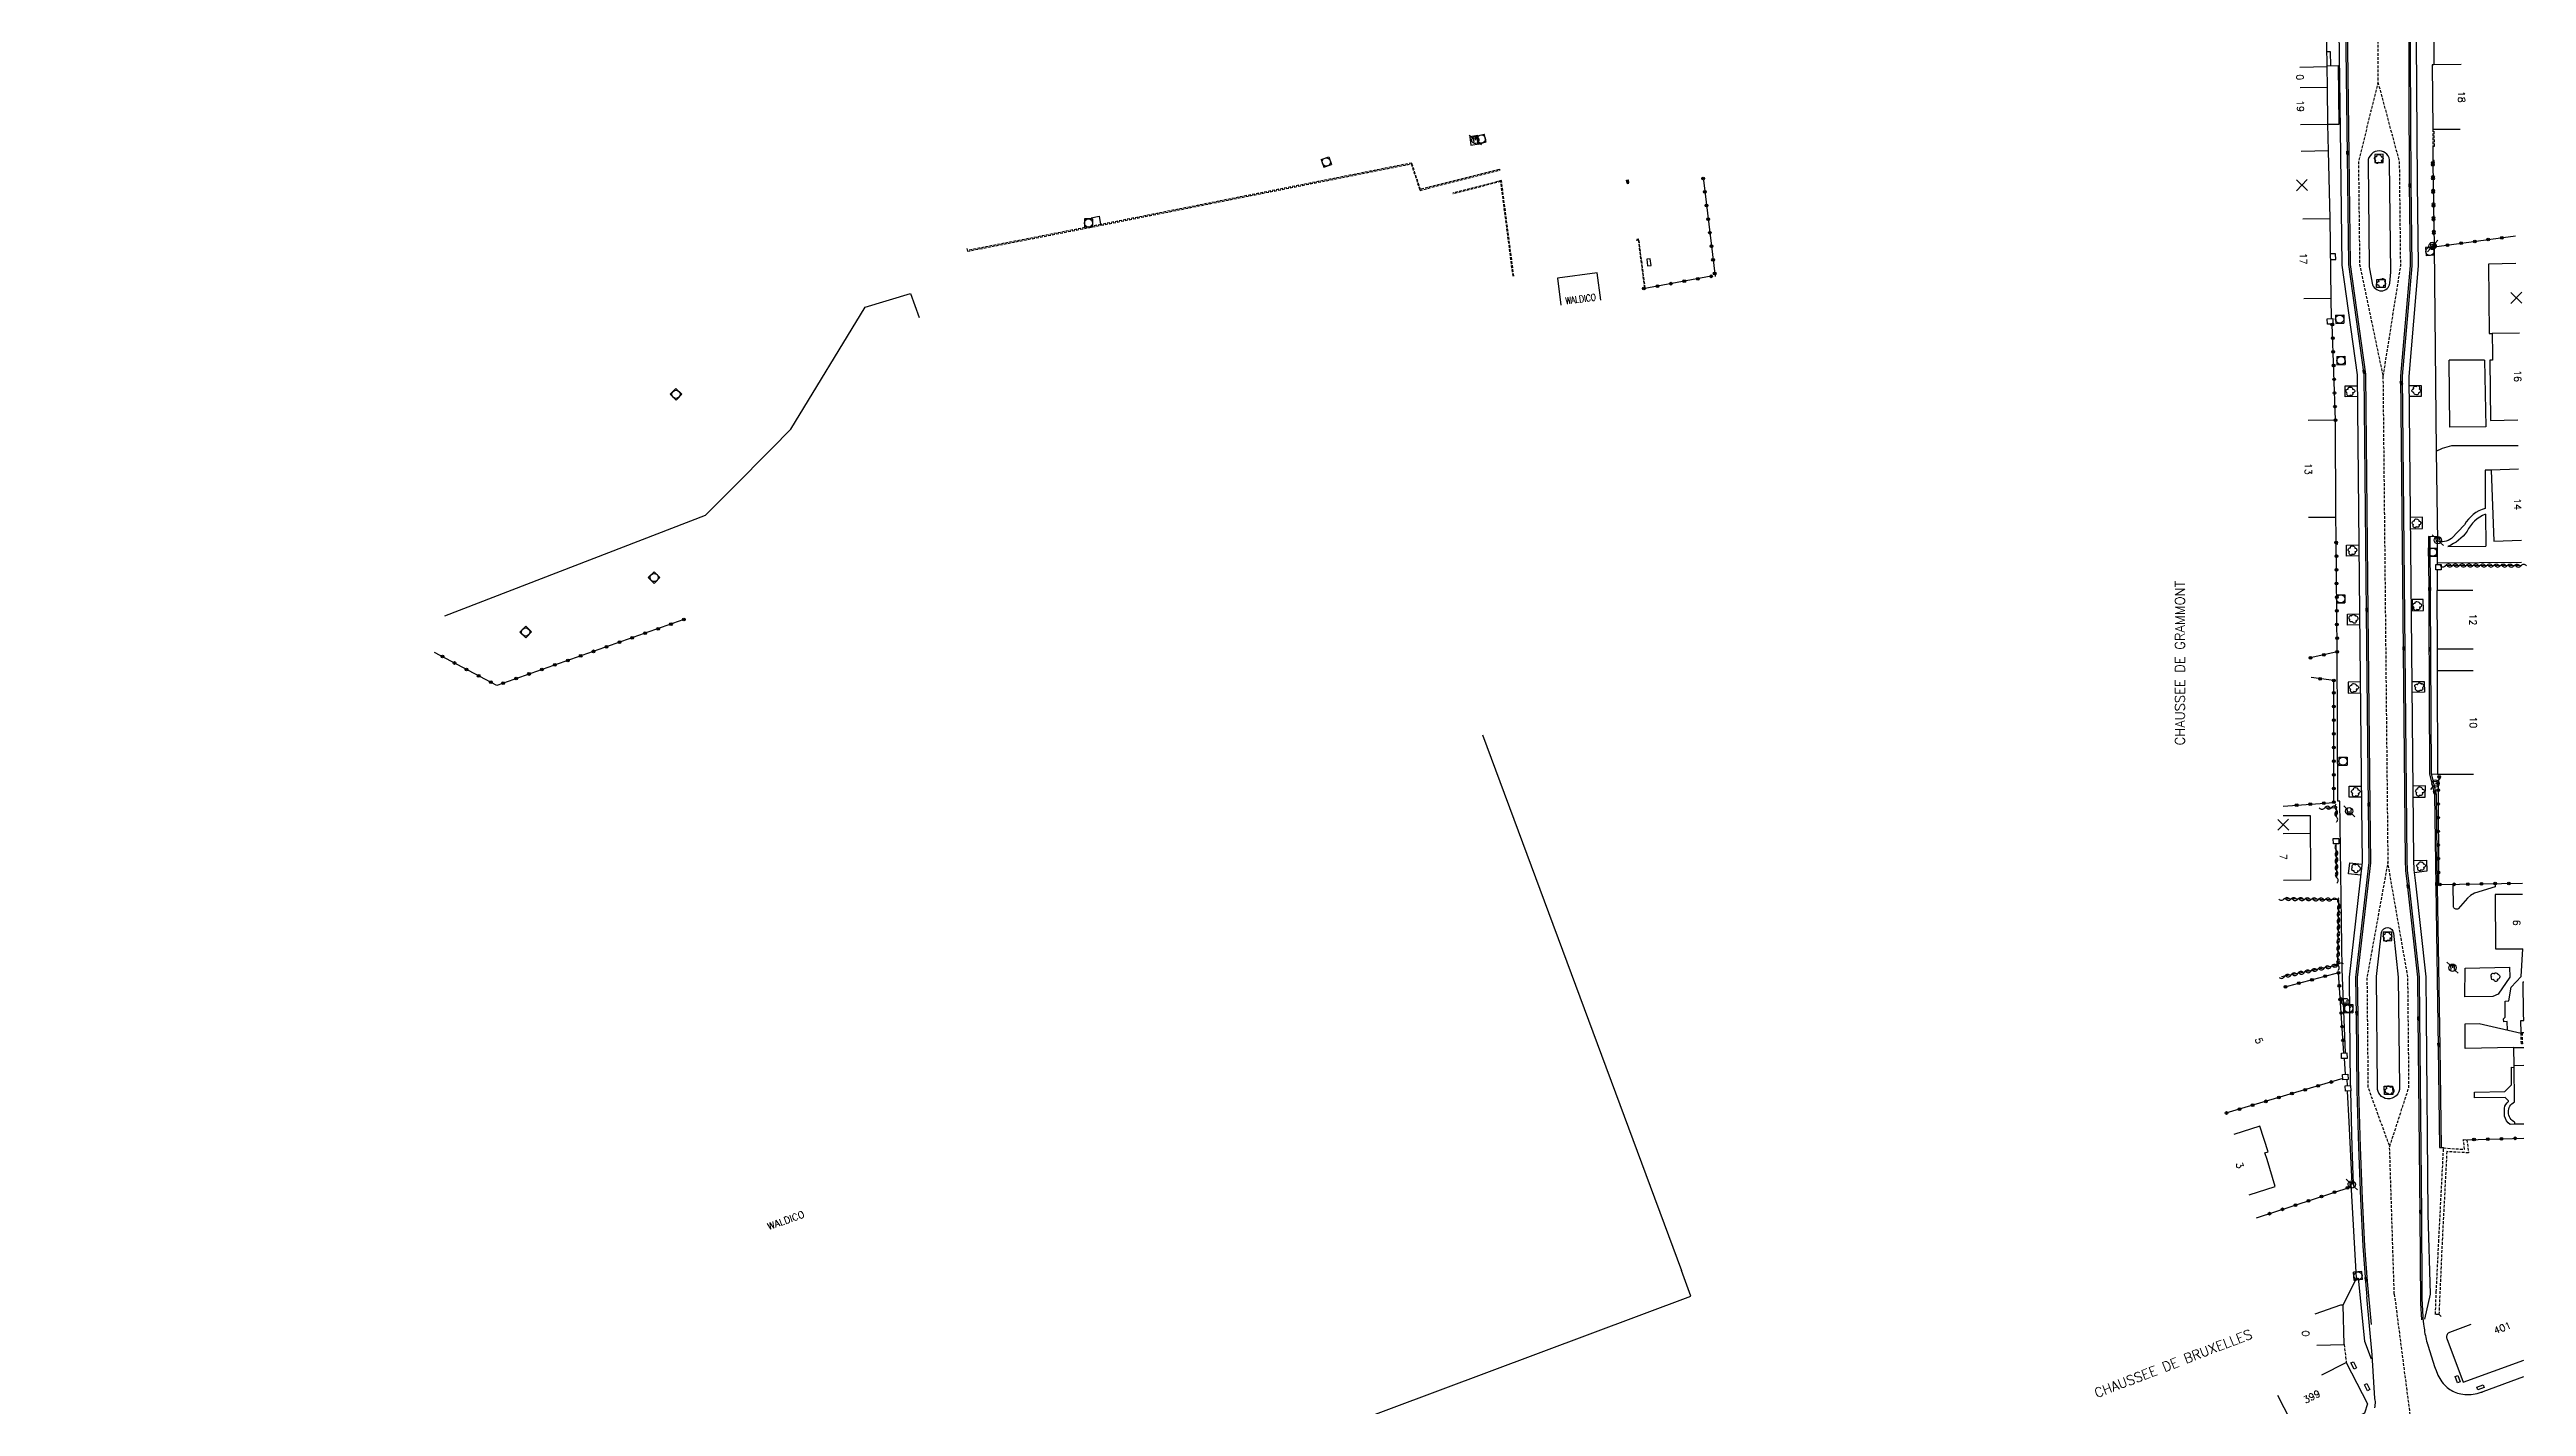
# Model space of a CAD drawing. Header units: millimetres. Extents: x 114000 to 115000, y 149000 to 150000.
# Drawn here: x 114547.6 to 115000.5, y 149279.9 to 149527.9 of the extents above; entities that cross this region are included whole.
import ezdxf
from ezdxf.enums import TextEntityAlignment as Align

# ---------------------------------------------------------------- set-up
doc = ezdxf.new("R2010")
doc.units = ezdxf.units.MM
doc.linetypes.add('DASHED', pattern=[0.75, 0.5, -0.25])
doc.layers.get('0').update_dxf_attribs({"linetype": 'CONTINUOUS'})
for name, color, linetype in [('W0001', 6, 'DASHED'), ('W0008', 7, 'CONTINUOUS'), ('W0100', 7, 'CONTINUOUS'), ('W0112', 1, 'DASHED'), ('W0300', 7, 'CONTINUOUS'), ('W0310', 3, 'CONTINUOUS'), ('W0322', 7, 'CONTINUOUS'), ('W0334', 7, 'CONTINUOUS'), ('W0400', 7, 'CONTINUOUS'), ('W0420', 7, 'CONTINUOUS'), ('W0471', 7, 'CONTINUOUS'), ('W0851', 7, 'CONTINUOUS'), ('W0984', 7, 'CONTINUOUS'), ('W0989', 7, 'CONTINUOUS'), ('W0991', 7, 'CONTINUOUS'), ('W1102', 7, 'CONTINUOUS')]:
    doc.layers.add(name, color=color, linetype=linetype)
doc.styles.get("Standard").update_dxf_attribs({"font": 'romans.shx', "width": 0.85})

# ---------------------------------------------------------------- blocks, each defined once
blk = doc.blocks.new('t322o')
at = {"color": 0, "linetype": 'Continuous'}
for radius in [0.25, 0.15]:
    blk.add_circle((0, 0), radius, dxfattribs=at)
blk = doc.blocks.new('t310o')
at = {"color": 0, "linetype": 'Continuous'}
for centre, start, end in [((-0.5, 0.38), 216.8699, 323.1304), ((0.5, -0.37), 36.8699, 143.1303)]:
    blk.add_arc(centre, 0.625, start, end, dxfattribs=at)
blk = doc.blocks.new('T300')
for p, q in [((-0.8, 0.51), (-0.86, 0.34)), ((-0.86, 0.34), (-0.86, 0.17)), ((-0.86, 0.17), (-0.74, 0.06)), ((-0.69, 0.63), (-0.8, 0.51)), ((-0.8, -0.06), (-0.74, 0.06)), ((-0.74, 0.06), (-0.69, 0.11)), ((-0.57, 0.69), (-0.69, 0.63)), ((-0.46, 0.69), (-0.57, 0.69)), ((-0.29, 0.63), (-0.46, 0.69)), ((-0.29, 0.63), (-0.17, 0.74)), ((-0.23, 0.57), (-0.29, 0.63)), ((-0.17, 0.74), (-0.06, 0.8)), ((-0.06, 0.8), (0.06, 0.8)), ((0.06, 0.8), (0.23, 0.74)), ((0.23, 0.74), (0.34, 0.63)), ((0.34, 0.63), (0.4, 0.51)), ((0.46, 0.46), (0.34, 0.46)), ((0.4, 0.51), (0.4, 0.46)), ((0.57, 0.4), (0.46, 0.46)), ((0.57, 0.4), (0.69, 0.29)), ((0.69, 0.29), (0.74, 0.17)), ((0.74, 0.06), (0.69, -0.17)), ((0.74, 0.17), (0.74, 0.06)), ((-0.8, -0.17), (-0.8, -0.06)), ((-0.8, -0.23), (-0.8, -0.17)), ((-0.74, -0.34), (-0.8, -0.23)), ((-0.69, -0.4), (-0.74, -0.34)), ((-0.51, -0.46), (-0.69, -0.4)), ((-0.4, -0.46), (-0.51, -0.46)), ((-0.4, -0.46), (-0.34, -0.46)), ((-0.34, -0.46), (-0.34, -0.4)), ((-0.34, -0.51), (-0.34, -0.46)), ((-0.29, -0.63), (-0.34, -0.51)), ((-0.17, -0.74), (-0.29, -0.63)), ((-0.06, -0.8), (-0.17, -0.74)), ((0.06, -0.8), (-0.06, -0.8)), ((0.17, -0.74), (0.06, -0.8)), ((0.23, -0.69), (0.17, -0.74)), ((0.29, -0.46), (0.23, -0.46)), ((0.29, -0.63), (0.23, -0.69)), ((0.46, -0.4), (0.29, -0.46)), ((0.34, -0.51), (0.29, -0.63)), ((0.34, -0.51), (0.34, -0.46)), ((0.57, -0.34), (0.46, -0.4)), ((0.63, -0.29), (0.57, -0.34)), ((0.69, -0.17), (0.63, -0.29))]:
    blk.add_line(p, q)
blk = doc.blocks.new('t112o')
at = {"color": 0, "linetype": 'Continuous'}
for p, q in [((-0.5, 0.5), (0.5, 0.5)), ((-0.5, -0.5), (-0.5, 0.5)), ((0.5, 0.5), (0.5, -0.5)), ((0.5, -0.5), (-0.5, -0.5))]:
    blk.add_line(p, q, dxfattribs=at)
blk = doc.blocks.new('T420')
for p, q in [((0.75, 0.75), (-0.75, 0.75)), ((-0.75, 0.75), (-0.75, -0.75)), ((0.75, 0.75), (0.75, -0.75)), ((0.75, -0.75), (-0.75, -0.75))]:
    blk.add_line(p, q)
blk.add_ellipse((0, 0), major_axis=(-0.53, 0.53), ratio=1, start_param=3.926991, end_param=10.210176)
blk = doc.blocks.new('T400')
for p, q in [((-0.15, 0.3), (0.15, 0.3)), ((-0.15, -0.25), (-0.15, 0.3)), ((-0.15, 0.15), (0.15, 0.15)), ((-0.15, 0), (0.15, 0)), ((0.15, 0.3), (0.15, -0.25)), ((-0.15, -0.15), (0.15, -0.15)), ((-0.15, -0.25), (-0.15, -0.3)), ((-0.15, -0.3), (0.15, -0.3)), ((0.15, -0.3), (0.15, -0.25))]:
    blk.add_line(p, q)
blk = doc.blocks.new('T471')
for p, q in [((-0.333334, 0.333334), (-0.333334, -0.333334)), ((-0.333334, 0.333334), (0.333334, 0.333334)), ((-0.333334, 0), (0, 0)), ((0.500001, 0.500001), (1.000002, 1.000002)), ((-0.500001, -0.500001), (-1.000002, -1.000002)), ((-0.333334, -0.333334), (0.333334, -0.333334))]:
    blk.add_line(p, q)
blk.add_ellipse((0, 0), major_axis=(0.471405, 0.471405), ratio=1, start_param=5.4977871438, end_param=11.780972451)
blk = doc.blocks.new('t991o')
at = {"color": 0, "linetype": 'Continuous'}
for p, q in [((-1, 1), (1, -1)), ((-1, -1), (1, 1))]:
    blk.add_line(p, q, dxfattribs=at)
blk = doc.blocks.new('T851')
for p, q in [((-0.25, -0.15), (0, 0.32)), ((0, 0.32), (0.25, -0.15)), ((-0.25, -0.15), (0.25, -0.15))]:
    blk.add_line(p, q)
for major_axis in [(-0.106, 0.106), (-0.0354, 0.0354), (-0.0236, 0.0236)]:
    blk.add_ellipse((0, 0), major_axis=major_axis, ratio=1, start_param=3.926991, end_param=10.210176)

msp = doc.modelspace()

# ---------------------------------------------------------------- linework, layer by layer
at = {"layer": 'W0001', "flags": 128}
for points in [[(114973.26, 149537.79), (114973.3, 149521.97), (114969.74, 149507.39), (114969.95, 149488.66), (114974.22, 149468.21), (114975.11, 149379.35), (114971.29, 149358.32), (114971.48, 149338.25), (114975.44, 149327.39)], [(114973.3, 149521.97), (114977.2, 149507.41), (114977.41, 149488.42), (114974.22, 149468.21)], [(114976.29, 149300.49), (114975.44, 149327.39), (114978.98, 149338.33), (114978.78, 149358.39), (114975.11, 149379.35)]]:
    msp.add_lwpolyline(points, dxfattribs=at)
at = {"layer": 'W0001'}
msp.add_lwpolyline([(114976.29, 149300.49), (114980.01, 149271.8), (115000, 149116.08)], dxfattribs=at)
at = {"layer": 'W0008'}
for points in [[(114967.6, 149537.72), (114967.97, 149508.62), (114968.2, 149488.64), (114971, 149468.58), (114971.46, 149425.07), (114971.81, 149389.59), (114971.93, 149379.32), (114969.53, 149358.31), (114969.6, 149351.39), (114969.76, 149337.71), (114970.04, 149327.34), (114970.39, 149317.88), (114970.82, 149309.24), (114971.32, 149302.79), (114972.05, 149294.93)], [(114978.91, 149538.57), (114979, 149503.53), (114979.17, 149488.44), (114977.43, 149468.24), (114977.92, 149418.06), (114978.29, 149379.72), (114978.37, 149377.92), (114978.65, 149375.42), (114980.54, 149358.39), (114980.6, 149351.26), (114980.95, 149315.04), (114981.11, 149298.84), (114981.29, 149295.79)], [(114972.74, 149279.67), (114972.79, 149279.97), (114972.82, 149280.25), (114972.83, 149280.55), (114972.83, 149280.83), (114972.79, 149281.11), (114972.75, 149281.39), (114972.75, 149281.39), (114972.75, 149281.41), (114972.75, 149281.41), (114972.75, 149281.41), (114972.75, 149281.41), (114972.75, 149281.41), (114972.75, 149281.41), (114972.75, 149281.41), (114972.75, 149281.41), (114972.75, 149281.41), (114972.75, 149281.41), (114972.25, 149289.35), (114971.25, 149299.99)], [(114981.32, 149300.99), (114981.32, 149300.94), (114981.33, 149300.89), (114981.33, 149300.83), (114981.33, 149300.78), (114981.33, 149300.74), (114981.33, 149300.69), (114981.33, 149300.64), (114981.33, 149300.6), (114981.33, 149300.53), (114981.33, 149300.49), (114981.33, 149300.49), (114981.33, 149299.94), (114981.35, 149299.38), (114981.37, 149298.83), (114981.39, 149298.27), (114981.42, 149297.72), (114981.46, 149297.16), (114981.5, 149296.61), (114981.54, 149296.05), (114981.6, 149295.5), (114981.66, 149294.96), (114981.66, 149294.96), (114981.7, 149294.61), (114981.75, 149294.27), (114981.79, 149293.92), (114981.84, 149293.58), (114981.9, 149293.24), (114981.97, 149292.89), (114982.04, 149292.56), (114982.12, 149292.22), (114982.2, 149291.89), (114982.29, 149291.55), (114982.31, 149291.52), (114982.32, 149291.47), (114982.33, 149291.44), (114982.35, 149291.39), (114982.36, 149291.35), (114982.37, 149291.31), (114982.39, 149291.27), (114982.4, 149291.24), (114982.41, 149291.19), (114982.43, 149291.14), (114983.73, 149287.08), (114983.75, 149287.03), (114983.76, 149286.99), (114983.77, 149286.96), (114983.79, 149286.91), (114983.79, 149286.88), (114983.81, 149286.83), (114983.82, 149286.8), (114983.83, 149286.75), (114983.85, 149286.71), (114983.87, 149286.67), (114983.98, 149286.33), (114984.12, 149286), (114984.26, 149285.67), (114984.43, 149285.35), (114984.6, 149285.03), (114984.79, 149284.72), (114985, 149284.44), (114985.22, 149284.16), (114985.46, 149283.88), (114985.71, 149283.63), (114985.94, 149283.42), (114986.19, 149283.24), (114986.44, 149283.06), (114986.71, 149282.91), (114986.98, 149282.75), (114987.26, 149282.63), (114987.55, 149282.5), (114987.84, 149282.39), (114988.15, 149282.31), (114988.45, 149282.24), (114988.82, 149282.17), (114989.19, 149282.13), (114989.58, 149282.11), (114989.96, 149282.11), (114990.33, 149282.14), (114990.71, 149282.19), (114991.08, 149282.25), (114991.45, 149282.33), (114991.82, 149282.42), (114992.18, 149282.55), (114992.18, 149282.55), (114992.21, 149282.55), (114992.25, 149282.56), (114992.29, 149282.58), (114992.32, 149282.6), (114992.36, 149282.61), (114992.39, 149282.63), (114992.43, 149282.64), (114992.46, 149282.64), (114992.5, 149282.66), (114992.53, 149282.67), (115000, 149285.44)]]:
    msp.add_lwpolyline(points, dxfattribs=at)
for points in [[(114975.44, 149507.39, 0.425031), (114973.56, 149509.4, 0.419319), (114971.5, 149507.41), (114971.71, 149488.21), (114972.22, 149485.23, 0.3413), (114973.93, 149483.81, 0.36895), (114975.47, 149485.22), (114975.67, 149487.24), (114975.44, 149507.39)], [(114977.23, 149338.31, -0.467053), (114975.03, 149336.15, -0.384518), (114973.21, 149338.29), (114973.04, 149358.53), (114973.97, 149366.61, -0.854871), (114976.14, 149366.44), (114977.01, 149358.39), (114977.23, 149338.31)]]:
    msp.add_lwpolyline(points, format="xyb", dxfattribs=at)
at = {"layer": 'W0100'}
for points in [[(114988.4, 149539.07), (114983.4, 149539.01), (114983.5, 149530.63), (114983.54, 149525.13), (114983.22, 149525.13), (114983.31, 149513.36), (114988.31, 149513.4)], [(114959.17, 149514.24), (114964.17, 149514.29), (114964.09, 149521.04), (114964.01, 149524.83), (114963.88, 149532.64)], [(114959.77, 149482.42), (114964.77, 149482.49), (114964.55, 149497.06), (114964.27, 149509.4), (114959.27, 149509.32)], [(114998.51, 149488.8), (114993.51, 149488.72), (114993.66, 149476.04), (114994.16, 149476.03), (114994.22, 149472.27), (114994.24, 149471.15), (114993.73, 149471.15), (114993.86, 149460.14), (114998.86, 149460.23)], [(114960.62, 149442.45), (114965.62, 149442.48), (114965.53, 149460.17), (114960.53, 149460.14)], [(114999.02, 149451.26), (114994.02, 149451.07), (114994.52, 149438.09), (114999.52, 149438.29)], [(114990.64, 149429.09), (114984.04, 149429.04), (114984.11, 149418.38), (114990.71, 149418.42)], [(114990.71, 149414.41), (114984.11, 149414.39), (114984.19, 149395.5), (114990.78, 149395.52)], [(114809.6, 149402.7), (114845.96, 149304.81)], [(114956.04, 149376.15), (114961.04, 149376.18), (114960.97, 149387.89), (114955.97, 149387.86)], [(114999.76, 149373.5), (114994.76, 149373.48), (114994.8, 149363.58), (114999.8, 149363.6)], [(115000, 149348.22), (114999.5, 149348.21), (114999.43, 149350.46), (114999.95, 149350.47), (114999.93, 149351.78), (114999.85, 149357.54), (115000, 149357.54)], [(114949.77, 149318.62), (114954.54, 149320.15), (114953.03, 149325.06), (114952.64, 149326.27), (114953.21, 149326.45), (114951.71, 149331.14), (114946.95, 149329.62)], [(114998.35, 149331.88), (114998.35, 149331.88)], [(114547.64, 149181.45), (114549.4, 149176.76), (114569.15, 149184.15), (114576.22, 149165.26), (114693, 149208.98), (114682.09, 149238.14), (114847.71, 149300.12), (114845.96, 149304.81)], [(114962.12, 149291.16), (114967.12, 149291.28), (114966.93, 149298.47), (114966.48, 149298.46), (114961.76, 149296.8)], [(114990.28, 149294.91), (114986.39, 149293.46), (114986.26, 149293.39), (114986.13, 149293.31), (114986.03, 149293.21), (114985.94, 149293.08), (114985.88, 149292.94), (114985.85, 149292.8), (114985.83, 149292.66), (114985.85, 149292.5), (114985.89, 149292.36), (114988.86, 149284.38), (115000, 149288.42)], [(114963.05, 149285.71), (114967.5, 149287.99), (114971.38, 149280.44), (114970.83, 149278.72), (114959.57, 149273.05), (114953.54, 149269.94), (114944.07, 149266.39), (114940.3, 149264.97)]]:
    msp.add_lwpolyline(points, dxfattribs=at)
at = {"layer": 'W0100', "flags": 128}
msp.add_lwpolyline([(114960.97, 149387.89), (114955.97, 149387.86)], dxfattribs=at)
at = {"layer": 'W0100'}
msp.add_lwpolyline([(115000, 149331.54), (114998.34, 149331.52), (114998.33, 149331.89, -0.619905), (114998.26, 149335.61), (114998.18, 149342.22), (114998.16, 149345.53), (115000, 149345.55)], format="xyb", dxfattribs=at)
at = {"layer": 'W0112'}
for points in [[(114983.31, 149513.36), (114983.35, 149510.24), (114983.63, 149510.24), (114983.59, 149513.36)], [(114715.33, 149491.57), (114715.47, 149491.07), (114739.86, 149495.81), (114796.56, 149507.03), (114798.18, 149502.19), (114812.81, 149505.93), (114812.81, 149505.93), (114812.66, 149506.03), (114812.66, 149506.03)], [(114812.66, 149506.03), (114812.66, 149506.03), (114798.27, 149502.36), (114796.66, 149507.19), (114739.84, 149495.95), (114715.54, 149491.23), (114715.54, 149491.23)], [(114815.33, 149486.53), (114813.07, 149503.97), (114804.16, 149501.67)], [(114815.19, 149486.5), (114812.95, 149503.8), (114804.19, 149501.54)], [(114837.7, 149493.09), (114837.7, 149493.09), (114838.07, 149493.13), (114839.21, 149484.32), (114839.35, 149484.34), (114838.19, 149493.29), (114837.82, 149493.24), (114837.82, 149493.24)], [(114999.68, 149348.21), (114999.7, 149346.23), (114999.52, 149346.23), (114999.5, 149348.21)], [(114983.97, 149300.88), (114984.42, 149310.02), (114985.3, 149327.18), (114989.15, 149326.94), (114988.94, 149328.71), (114989.57, 149328.69), (114989.86, 149326.28), (114985.89, 149326.52), (114985.04, 149309.99), (114984.45, 149296.77)], [(114984.86, 149296.38), (114984.45, 149296.77), (114983.81, 149296.77), (114983.97, 149300.88)], [(114967.12, 149291.28), (114967.5, 149287.99)]]:
    msp.add_lwpolyline(points, dxfattribs=at)
msp.add_lwpolyline([(114983.33, 149507.64), (114983.33, 149507.2), (114983.6, 149507.19), (114983.61, 149507.63)], close=True, dxfattribs=at)
at = {"layer": 'W0310'}
for p, q in [((114966.15, 149372.56), (114956.06, 149372.7)), ((114966, 149360.61), (114966.15, 149372.56))]:
    msp.add_line(p, q, dxfattribs=at)
for points in [[(114999.58, 149433.6), (114985.56, 149433.64)], [(114963.58, 149389.35), (114965.65, 149389.42), (114965.68, 149387.7)], [(114965.77, 149376.6), (114965.69, 149382.82)], [(114966, 149360.61), (114955.69, 149358.44)]]:
    msp.add_lwpolyline(points, dxfattribs=at)
at = {"layer": 'W0322'}
for p, q in [((114965.25, 149390.34), (114965.24, 149412.64)), ((114984.5, 149395.03), (114984.29, 149393.87)), ((114984.29, 149393.87), (114984.35, 149375.31)), ((114955.96, 149389.63), (114965.25, 149390.34)), ((114984.35, 149375.31), (114999.72, 149375.58))]:
    msp.add_line(p, q, dxfattribs=at)
for points in [[(114983.33, 149507.2), (114983.56, 149491.85), (114998.43, 149493.86)], [(114849.98, 149504.05), (114852.12, 149486.46)], [(114851.41, 149486.48), (114838.99, 149484.22)], [(114965.53, 149460.17), (114964.96, 149477.75)], [(114965.85, 149417.84), (114965.68, 149439.03)], [(114663.61, 149423.74), (114629.39, 149411.73)], [(114629.39, 149411.73), (114618.04, 149417.75)], [(114965.85, 149417.84), (114960.65, 149416.68)], [(114965.24, 149412.64), (114961.07, 149413.14)], [(114966.09, 149359.2), (114956.04, 149356.54)], [(114967.08, 149344.53), (114966.09, 149359.2)], [(114966.86, 149339.86), (114945.68, 149333.59)], [(114989.57, 149328.69), (115000, 149328.99)], [(114951.12, 149314.4), (114968.43, 149320.11)]]:
    msp.add_lwpolyline(points, dxfattribs=at)
at = {"layer": 'W0334'}
for points in [[(114967.3, 149537.72), (114967.67, 149508.62), (114967.9, 149488.62), (114970.7, 149468.56), (114971.16, 149425.07), (114971.51, 149389.59), (114971.63, 149379.34), (114969.23, 149358.32), (114969.3, 149351.39), (114969.46, 149337.7), (114969.74, 149327.33), (114970.09, 149317.87), (114970.52, 149309.22), (114971.02, 149302.76), (114971.25, 149299.99)], [(114979.11, 149538.64), (114979.3, 149503.53), (114979.47, 149488.42), (114977.73, 149468.23), (114978.22, 149418.06), (114978.59, 149379.73), (114978.67, 149377.94), (114978.95, 149375.45), (114980.84, 149358.41), (114980.9, 149351.26), (114981.25, 149315.05), (114981.33, 149300.83)], [(114980.26, 149538.16), (114980.5, 149503.55), (114980.67, 149488.38), (114978.94, 149468.18), (114979.42, 149418.07), (114979.79, 149379.76), (114979.87, 149378.04), (114980.14, 149375.59), (114982.04, 149358.48), (114982.1, 149351.27), (114982.45, 149315.06), (114982.83, 149300.49), (114981.79, 149295.88)], [(114966.12, 149535.95), (114966.47, 149508.6), (114966.7, 149488.53), (114969.5, 149468.47), (114969.96, 149425.06), (114970.31, 149389.58), (114970.42, 149379.4), (114968.03, 149358.38), (114968.1, 149351.37), (114968.25, 149338.6)], [(114963.96, 149527.58), (114964.56, 149527.59), (114964.62, 149524.89)], [(114964.27, 149509.4), (114964.17, 149514.29), (114966.2, 149514.31), (114966.11, 149524.92), (114964.01, 149524.87)], [(114738.07, 149497.18), (114739.51, 149497.45), (114739.8, 149495.96)], [(114983.56, 149491.85), (114983.93, 149454.54), (114984.19, 149438.09)], [(114831.23, 149482.14), (114830.58, 149487.1), (114823.3, 149486.15), (114823.95, 149481.19)], [(114964.66, 149489.54), (114965.62, 149489.55), (114965.57, 149490.62), (114964.64, 149490.61)], [(114619.88, 149424.42), (114667.58, 149442.86), (114672.41, 149447.68), (114679.64, 149454.95), (114683.17, 149458.57), (114696.73, 149480.86), (114705.05, 149483.35), (114706.64, 149478.98)], [(114964.82, 149478.75), (114964.77, 149482.49)], [(114992.79, 149471.14), (114986.31, 149471.15)], [(114992.79, 149471.14), (114993.02, 149458.97), (114986.47, 149458.93), (114986.31, 149471.15)], [(114969.54, 149464.5), (114967.34, 149464.48), (114967.29, 149466.47), (114969.52, 149466.49)], [(114978.96, 149466.5), (114981.19, 149466.54), (114981.21, 149464.52), (114978.99, 149464.49)], [(114983.93, 149454.54), (114985.11, 149455.07), (114986.82, 149455.56), (114998.94, 149455.59)], [(114965.68, 149439.03), (114965.62, 149442.48)], [(114979.21, 149440.36), (114981.43, 149440.4), (114981.44, 149442.44), (114979.19, 149442.4)], [(114992.95, 149443), (114993.01, 149437.17)], [(114969.85, 149435.37), (114967.58, 149435.35), (114967.58, 149437.37), (114969.83, 149437.4)], [(114984.17, 149438.9), (114982.52, 149438.92), (114982.72, 149395.58)], [(114982.82, 149438.91), (114982.82, 149438.61), (114983.02, 149395.62), (114983.93, 149391.79), (114984.16, 149375.02), (114984.6, 149345.53), (114984.86, 149327.27)], [(114984.1, 149438.1), (114984.12, 149434.06), (114984.12, 149433.84)], [(114999.57, 149434.19), (114984.12, 149434.06)], [(114984.12, 149432.84), (114984.14, 149429.04)], [(114969.99, 149422.77), (114967.73, 149422.75), (114967.72, 149424.76), (114969.97, 149424.78)], [(114967.4, 149344.54), (114966.77, 149359.89), (114966.35, 149390.58), (114965.98, 149390.58), (114965.85, 149417.84)], [(114984.11, 149418.38), (114984.11, 149414.39)], [(114970.09, 149412.35), (114967.84, 149412.33), (114967.86, 149410.33), (114970.11, 149410.35)], [(114979.48, 149412.44), (114981.78, 149412.46), (114981.8, 149410.46), (114979.5, 149410.44)], [(114970.29, 149391.3), (114968.06, 149391.28), (114968.04, 149393.3), (114970.27, 149393.32)], [(114979.68, 149391.29), (114981.96, 149391.31), (114981.97, 149393.35), (114979.66, 149393.33)], [(114982.72, 149395.58), (114983.63, 149391.76), (114983.86, 149375.01), (114984.3, 149345.53), (114984.57, 149327.27), (114985.27, 149327.27), (114985.3, 149327.18)], [(114984.19, 149395.5), (114983.06, 149395.43)], [(114970.15, 149377.03), (114967.94, 149377.28), (114968.17, 149379.28), (114970.38, 149379.03)], [(114979.79, 149379.71), (114982.15, 149379.81), (114982.25, 149377.75), (114979.93, 149377.49)], [(114996.96, 149348.74), (114996.94, 149350.28), (114996.32, 149350.23), (114996.28, 149350.79), (114996.58, 149351.07), (114996.58, 149354), (114997.26, 149354.07), (114997.67, 149356.6), (114999.51, 149358.49), (114999.8, 149363.6)], [(114998.16, 149345.53), (114989.26, 149345.36), (114989.24, 149349.85), (114991.79, 149349.91), (114999.5, 149348.17)], [(114967.35, 149340.66), (114967.22, 149343.53)], [(114967.71, 149338.58), (114967.66, 149339.68)], [(114968.78, 149320.65), (114968.62, 149320.66), (114968.03, 149331.99), (114967.76, 149337.58)], [(114968.26, 149337.6), (114968.54, 149327.29), (114968.78, 149320.65)], [(114966.93, 149298.47), (114969.4, 149303.4), (114968.4, 149320.65), (114968.62, 149320.66)], [(114969.4, 149303.4), (114969.67, 149303.39), (114970.85, 149291.86), (114972.09, 149288.63)]]:
    msp.add_lwpolyline(points, dxfattribs=at)
for points in [[(114807.49, 149510.47), (114808.99, 149510.68), (114808.76, 149512.2), (114807.26, 149511.99)], [(114972.71, 149508.76), (114972.71, 149507.26), (114974.25, 149507.28), (114974.27, 149508.82)], [(114839.8, 149488.42), (114840.44, 149488.47), (114840.26, 149489.68), (114839.62, 149489.63)], [(114973.07, 149484.42), (114973.08, 149485.93), (114974.62, 149485.93), (114974.62, 149484.41)], [(114979.61, 149425.36), (114981.63, 149425.39), (114981.6, 149427.44), (114979.58, 149427.41)], [(114974.28, 149366.61), (114974.29, 149365.06), (114975.86, 149365.08), (114975.82, 149366.63)], [(114997.42, 149358.41), (114995.27, 149355.29), (114994.3, 149354.87), (114989.21, 149354.79), (114989.25, 149360.03), (114997.38, 149360.2)], [(114974.51, 149336.93), (114974.47, 149338.48), (114975.98, 149338.49), (114976.05, 149336.95)]]:
    msp.add_lwpolyline(points, close=True, dxfattribs=at)
at = {"layer": 'W0334', "flags": 128}
msp.add_lwpolyline([(114983.35, 149510.24), (114983.34, 149508.24), (114983.33, 149507.64)], dxfattribs=at)
at = {"layer": 'W0334'}
for points in [[(114994.02, 149451.07), (114992.89, 149451.03), (114992.92, 149444.08, 0.190775), (114989.11, 149441.06), (114986.73, 149438.57, -0.234846), (114984.1, 149438.1)], [(114992.95, 149443, 0.183543), (114989.59, 149439.9, -0.145337), (114986.08, 149437.13), (114993.01, 149437.17)], [(114994.72, 149375.5), (114994.76, 149374.93), (114990.97, 149373.73), (114990.22, 149373.31), (114989.69, 149372.81), (114987.98, 149370.89, -0.538189), (114987.1, 149371.31), (114987.04, 149375.29)], [(114998.34, 149331.52), (114997.47, 149331.47, -0.138621), (114996.41, 149332.99), (114996.43, 149334.47, -0.193998), (114997.17, 149335.7), (114997.17, 149335.81), (114996.56, 149336.41), (114990.96, 149336.36), (114990.94, 149337.36), (114996.51, 149337.48), (114997.74, 149338.74), (114997.69, 149341.92), (114998.19, 149341.91)]]:
    msp.add_lwpolyline(points, format="xyb", dxfattribs=at)
at = {"layer": 'W0471'}
for points in [[(114969.38, 149287), (114968.94, 149286.78), (114968.37, 149287.89), (114968.81, 149288.11), (114969.38, 149287)], [(114971.83, 149283.05), (114971.39, 149282.81), (114970.82, 149283.92), (114971.26, 149284.16), (114971.83, 149283.05)], [(114987.42, 149285.42), (114987.89, 149285.6), (114988.33, 149284.42), (114987.86, 149284.25), (114987.42, 149285.42)], [(114992.54, 149283.88), (114992.72, 149283.41), (114991.54, 149282.97), (114991.37, 149283.44), (114992.54, 149283.88)]]:
    msp.add_lwpolyline(points, dxfattribs=at)
at = {"layer": 'W1102'}
for points in [[(114959.01, 149524.73), (114964.01, 149524.83)], [(114959.09, 149520.98), (114964.09, 149521.04)], [(114959.55, 149496.99), (114964.55, 149497.06)], [(115000, 149342.25), (114998.18, 149342.22)], [(114959.57, 149273.05), (114955.03, 149281.96)]]:
    msp.add_lwpolyline(points, dxfattribs=at)
at = {"layer": 'W1102', "flags": 128}
for points in [[(114988.54, 149525.17), (114983.54, 149525.13)], [(114999.16, 149476.11), (114994.16, 149476.03)], [(114960.99, 149384.64), (114955.99, 149384.61)]]:
    msp.add_lwpolyline(points, dxfattribs=at)

# ---------------------------------------------------------------- block references
at = {"layer": 'W0112'}
for p, rotation in [((114964.56, 149478.24), 91.84526437652514), ((114984.39, 149433.34), 179.8519172818042), ((114965.65, 149383.26), 90.68350678196076), ((114967.14, 149344.03), 92.58221031752353), ((114967.35, 149340.16), 92.76655901811718), ((114967.82, 149338.08), 92.58221031752353)]:
    msp.add_blockref('t112o', p, dxfattribs=dict(at, rotation=rotation))
at = {"layer": 'W0300'}
for p, rotation in [((114973.48, 149508), 89.0529234258948), ((114973.91, 149485.18), 270.0151293363717), ((114968.26, 149465.5), 91.61816546553726), ((114980.29, 149465.58), 270.4659508314398), ((114980.37, 149441.41), 89.7780007871038), ((114968.67, 149436.46), 90.22633945407371), ((114968.89, 149423.87), 12.56917602894871), ((114980.49, 149426.33), 89.7780007871038), ((114968.93, 149411.34), 90.65081795974564), ((114980.77, 149411.38), 238.8894208416268), ((114969.26, 149392.3), 90.68350678196076), ((114981, 149392.42), 89.70378238237983), ((114969.34, 149378.24), 353.6553250905078), ((114981.2, 149378.75), 91.54987941435641), ((114975.06, 149365.87), 91.54987941435641), ((114994.83, 149358.41), 1.206827837563768), ((114975.35, 149337.76), 196.4796725876228)]:
    msp.add_blockref('T300', p, dxfattribs=dict(at, rotation=rotation))
at = {"layer": 'W0310'}
for p, rotation in [((114985.7, 149433.64), 179.8519172818042), ((114986.95, 149433.63), 179.8519172818042), ((114988.2, 149433.63), 179.8519172818042), ((114989.45, 149433.63), 179.8519172818042), ((114990.7, 149433.62), 179.8519172818042), ((114991.95, 149433.62), 179.8519172818042), ((114993.2, 149433.62), 179.8519172818042), ((114994.45, 149433.61), 179.8519172818042), ((114995.7, 149433.61), 179.8519172818042), ((114996.95, 149433.61), 179.8519172818042), ((114998.2, 149433.6), 179.8519172818042), ((114999.45, 149433.6), 179.8519172818042), ((114963.58, 149389.35), 1.927920719975775), ((114964.83, 149389.39), 1.927920719975775), ((114965.65, 149388.99), 271.0413470115537), ((114965.68, 149387.74), 271.0413470115537), ((114965.71, 149381.6), 90.68350678196076), ((114965.72, 149380.35), 90.68350678196076), ((114965.74, 149379.1), 90.68350678196076), ((114965.75, 149377.85), 90.68350678196076), ((114965.77, 149376.6), 90.68350678196076), ((114956.16, 149372.69), 179.2117571358393), ((114957.41, 149372.68), 179.2117571358393), ((114958.66, 149372.66), 179.2117571358393), ((114959.91, 149372.64), 179.2117571358393), ((114961.16, 149372.63), 179.2117571358393), ((114962.41, 149372.61), 179.2117571358393), ((114963.66, 149372.59), 179.2117571358393), ((114964.9, 149372.57), 179.2117571358393), ((114966.11, 149369.36), 89.26381011119074), ((114966.13, 149370.61), 89.26381011119074), ((114966.15, 149371.86), 89.26381011119074), ((114966.05, 149364.36), 89.26381011119074), ((114966.07, 149365.61), 89.26381011119074), ((114966.08, 149366.86), 89.26381011119074), ((114966.1, 149368.11), 89.26381011119074), ((114962.33, 149359.84), 191.8667922978217), ((114963.55, 149360.09), 191.8667922978217), ((114964.78, 149360.35), 191.8667922978217), ((114966, 149360.61), 191.8667922978217), ((114966, 149360.61), 89.26381011119074), ((114966.02, 149361.86), 89.26381011119074), ((114966.03, 149363.11), 89.26381011119074), ((114956.21, 149358.55), 191.8667922978217), ((114957.44, 149358.81), 191.8667922978217), ((114958.66, 149359.07), 191.8667922978217), ((114959.88, 149359.32), 191.8667922978217), ((114961.11, 149359.58), 191.8667922978217)]:
    msp.add_blockref('t310o', p, dxfattribs=dict(at, rotation=rotation))
at = {"layer": 'W0322'}
for p, rotation in [((114983.33, 149507.2), 270.8616281430918), ((114983.33, 149506.84), 270.8616281430712), ((114849.93, 149504.35), 277.783046479349), ((114850.24, 149501.9), 277.783046479349), ((114983.37, 149504.7), 270.8616281430918), ((114983.37, 149504.34), 270.8616281430712), ((114983.4, 149502.2), 270.8616281430918), ((114983.41, 149501.84), 270.8616281430712), ((114850.54, 149499.42), 277.783046479349), ((114850.84, 149496.94), 277.783046479349), ((114983.44, 149499.7), 270.8616281430918), ((114983.45, 149499.34), 270.8616281430712), ((114983.48, 149497.2), 270.8616281430918), ((114983.48, 149496.84), 270.8616281430712), ((114851.15, 149494.46), 277.783046479349), ((114851.45, 149491.98), 277.783046479349), ((114983.52, 149494.7), 270.8616281430918), ((114983.52, 149494.34), 270.8616281430712), ((114983.56, 149491.85), 7.697112744396918), ((114983.55, 149492.2), 270.8616281430918), ((114986.04, 149492.18), 7.697112744396918), ((114988.52, 149492.52), 7.697112744396918), ((114991, 149492.85), 7.697112744396918), ((114993.47, 149493.19), 7.697112744396918), ((114995.95, 149493.52), 7.697112744396918), ((114851.75, 149489.5), 277.783046479349), ((114852.05, 149487.02), 277.783046479349), ((114839.12, 149484.24), 190.3350356045511), ((114841.58, 149484.69), 190.3350356045511), ((114844.04, 149485.14), 190.3350356045511), ((114846.5, 149485.58), 190.3350356045511), ((114848.95, 149486.03), 190.3350356045511), ((114851.41, 149486.48), 190.3350356045511), ((114964.97, 149477.66), 91.8452643765251), ((114965.05, 149475.16), 91.8452643765251), ((114965.13, 149472.66), 91.8452643765251), ((114965.21, 149470.16), 91.8452643765251), ((114965.29, 149467.66), 91.8452643765251), ((114965.37, 149465.16), 91.8452643765251), ((114965.45, 149462.66), 91.8452643765251), ((114965.53, 149460.17), 91.8452643765251), ((114965.69, 149437.84), 90.48155909209457), ((114965.71, 149435.34), 90.48155909209457), ((114965.73, 149432.84), 90.48155909209457), ((114965.75, 149430.34), 90.48155909209457), ((114965.77, 149427.84), 90.48155909209457), ((114663.61, 149423.74), 199.333254933087), ((114965.79, 149425.34), 90.48155909209457), ((114649.46, 149418.77), 199.333254933087), ((114651.82, 149419.6), 199.333254933087), ((114654.17, 149420.43), 199.333254933087), ((114656.53, 149421.25), 199.333254933087), ((114658.89, 149422.08), 199.333254933087), ((114661.25, 149422.91), 199.333254933087), ((114965.81, 149422.84), 90.48155909209457), ((114965.83, 149420.34), 90.48155909209457), ((114619.46, 149416.99), 152.080776211864), ((114621.67, 149415.82), 152.080776211864), ((114623.88, 149414.65), 152.080776211864), ((114637.66, 149414.63), 199.333254933087), ((114640.02, 149415.46), 199.333254933087), ((114642.38, 149416.29), 199.333254933087), ((114644.74, 149417.12), 199.333254933087), ((114647.1, 149417.94), 199.333254933087), ((114960.97, 149416.75), 192.5691760289488), ((114963.41, 149417.29), 192.5691760289488), ((114965.85, 149417.84), 192.5691760289488), ((114965.85, 149417.84), 90.48155909209457), ((114626.09, 149413.48), 152.080776211864), ((114628.3, 149412.31), 152.080776211864), ((114630.58, 149412.15), 199.333254933087), ((114632.94, 149412.98), 199.333254933087), ((114635.3, 149413.81), 199.333254933087), ((114962.76, 149412.94), 173.2028055374446), ((114965.24, 149412.64), 173.2028055374446), ((114965.24, 149410.38), 90.03430557561875), ((114965.24, 149407.88), 90.03430557561875), ((114965.24, 149405.38), 90.03430557561875), ((114965.24, 149402.88), 90.03430557561875), ((114965.25, 149400.38), 90.03430557561875), ((114965.25, 149397.88), 90.03430557561875), ((114965.25, 149395.38), 90.03430557561875), ((114965.25, 149392.88), 90.03430557561875), ((114984.29, 149392.55), 270.2059449433757), ((114984.5, 149395.03), 259.7245053839858), ((114958.45, 149389.82), 4.349366423450484), ((114960.94, 149390.01), 4.349366423450484), ((114963.43, 149390.2), 4.349366423450484), ((114965.25, 149390.38), 90.03430557561875), ((114984.3, 149390.05), 270.2059449433757), ((114984.31, 149387.55), 270.2059449433757), ((114984.32, 149385.05), 270.2059449433757), ((114984.33, 149382.55), 270.2059449433757), ((114984.34, 149380.05), 270.2059449433757), ((114984.34, 149377.55), 270.2059449433757), ((114984.61, 149375.32), 1.002768292745753), ((114987.22, 149375.36), 1.002768292683053), ((114989.72, 149375.41), 1.002768292683053), ((114992.22, 149375.45), 1.002768292683053), ((114994.72, 149375.5), 1.002768292683053), ((114997.22, 149375.54), 1.002768292683053), ((114956.42, 149356.64), 194.8276847280727), ((114958.84, 149357.28), 194.8276847280727), ((114961.25, 149357.92), 194.8276847280727), ((114963.67, 149358.56), 194.8276847280727), ((114966.09, 149359.2), 194.8276847280727), ((114966.25, 149356.83), 93.86701967935409), ((114966.41, 149354.34), 93.86701967935409), ((114966.58, 149351.85), 93.86701967935409), ((114966.75, 149349.35), 93.86701967935409), ((114966.92, 149346.86), 93.86701967935409), ((114957.59, 149337.12), 196.4796725876228), ((114959.99, 149337.83), 196.4796725876228), ((114962.39, 149338.53), 196.4796725876228), ((114964.78, 149339.24), 196.4796725876228), ((114945.6, 149333.57), 196.4796725876228), ((114948, 149334.28), 196.4796725876228), ((114950.4, 149334.99), 196.4796725876228), ((114952.8, 149335.7), 196.4796725876228), ((114955.19, 149336.41), 196.4796725876228), ((114990.87, 149328.73), 1.681530758508363), ((114993.37, 149328.8), 1.681530758508363), ((114995.87, 149328.87), 1.681530758508363), ((114998.37, 149328.95), 1.681530758508363), ((114965.37, 149319.1), 18.24580789979391), ((114967.74, 149319.88), 18.24580789979391), ((114953.5, 149315.18), 18.24580789979391), ((114955.87, 149315.97), 18.24580789979391), ((114958.24, 149316.75), 18.24580789979391), ((114960.62, 149317.53), 18.24580789979391), ((114962.99, 149318.31), 18.24580789979391)]:
    msp.add_blockref('t322o', p, dxfattribs=dict(at, rotation=rotation))
at = {"layer": 'W0400'}
for p, rotation in [((114967.78, 149509.05), 0.6487225825887322), ((114836.14, 149503.77), 7.873896604781957), ((114979.16, 149503.06), 0.6487225825887322), ((114970.79, 149469.04), 7.946156697701792), ((114977.58, 149467), 7.946156697701792), ((114982.74, 149429.34), 179.7780007871038), ((114971.3, 149425.51), 0.8993616404908078), ((114978.06, 149418.49), 0.8993616404908078), ((114982.79, 149418.34), 0.2544940302077681), ((114983.7, 149392.16), 13.40685927177883), ((114971.66, 149389.96), 181.1682754162545), ((114978.84, 149375.01), 6.352526123132788), ((114984.03, 149375.43), 0.8088308074307095), ((114969.44, 149351.81), 0.5712494636047962), ((114980.76, 149350.85), 0.4573174176517192), ((114984.43, 149346.03), 0.855504875234825), ((114981.12, 149315.49), 0.5580003897167174), ((114971.14, 149303.2), 5.479599244132798)]:
    msp.add_blockref('T400', p, dxfattribs=dict(at, rotation=rotation))
at = {"layer": 'W0420'}
for p, rotation in [((114809.39, 149511.57), 194.468544598741), ((114781.05, 149507.37), 108.434948822922), ((114982.8, 149491.05), 3.687077513193797), ((114966.31, 149478.66), 91.61816546553726), ((114966.53, 149471.09), 91.61816546553726), ((114662.17, 149464.92), 135.206680392089), ((114983.31, 149436.08), 179.8519172818042), ((114658.17, 149431.43), 45.2689218271126), ((114966.5, 149427.54), 90.22633945407371), ((114634.7, 149421.48), 45.2689218271126), ((114966.91, 149397.87), 90.65081795974564), ((114967.95, 149352.66), 89.70378238237983), ((114969.66, 149303.8), 275.4795992441328)]:
    msp.add_blockref('T420', p, dxfattribs=dict(at, rotation=rotation))
msp.add_blockref('T420', (114737.58, 149496.21), dxfattribs=at)
at = {"layer": 'W0471'}
for p, rotation in [((114808.29, 149511.39), 278.571515988858), ((114983.29, 149492.04), 3.687077513193797), ((114984.25, 149438.27), 270.8796728311777), ((114983.83, 149393.78), 183.4288046311278), ((114968.06, 149388.71), 90.68350678196076), ((114986.93, 149360.13), 270.8088308074308), ((114967.34, 149353.86), 89.70378238237983), ((114968.51, 149320.51), 272.1181891412597)]:
    msp.add_blockref('T471', p, dxfattribs=dict(at, rotation=rotation))
at = {"layer": 'W0851', "rotation": 90.22633945407371}
msp.add_blockref('T851', (114965.75, 149437.75), dxfattribs=at)
at = {"layer": 'W0991'}
for p, rotation in [((114959.41, 149503.15), 1.274863730654568), ((114998.61, 149482.55), 0.9501014400289253), ((114955.98, 149386.24), 0.350218172572801)]:
    msp.add_blockref('t991o', p, dxfattribs=dict(at, rotation=rotation))

# ---------------------------------------------------------------- texts
at = {"layer": 'W0984', "width": 0.8}
msp.add_text('WALDICO', height=1.25, rotation=7.3996, dxfattribs=at).set_placement((114827.54, 149482.34), align=Align.MIDDLE)
at = {"layer": 'W0984'}
msp.add_text('WALDICO', height=1.25, rotation=19.6816, dxfattribs=at).set_placement((114682.26, 149313.96), align=Align.MIDDLE)
at = {"layer": 'W0989'}
for s, rotation, p in [('CHAUSSEE DE GRAMMONT', 90, (114937.11, 149415.8)), ('CHAUSSEE DE BRUXELLES', 21, (114935.89, 149287.79))]:
    msp.add_text(s, height=1.75, rotation=rotation, dxfattribs=at).set_placement(p, align=Align.MIDDLE)
at = {"layer": 'W0991'}
for s, rotation, p in [('0', 271.1599, (114959.05, 149522.86)), ('18', 270.4765, (114988.59, 149519.29)), ('19', 270.6576, (114959.13, 149517.61)), ('17', 270.8651, (114959.66, 149489.7)), ('16', 270.9501, (114998.84, 149468.26)), ('13', 270.3098, (114960.58, 149451.29)), ('14', 272.2269, (114998.82, 149444.86)), ('12', 270.3741, (114990.68, 149423.76)), ('10', 270.2358, (114990.75, 149404.97)), ('7', 270.3502, (114956.01, 149380.38)), ('6', 270.2084, (114998.67, 149368.34)), ('3', 287.7054, (114948.05, 149324.02)), ('O', 90, (114960.08, 149293.27)), ('401', 21, (114996.05, 149294.29)), ('399', 27, (114961.21, 149281.73))]:
    msp.add_text(s, height=1.25, rotation=rotation, dxfattribs=at).set_placement(p, align=Align.MIDDLE)
msp.add_text('5', height=1.25, rotation=288.109, dxfattribs=at).set_placement((114950.8, 149347.11))

doc.saveas('drawing.dxf')
